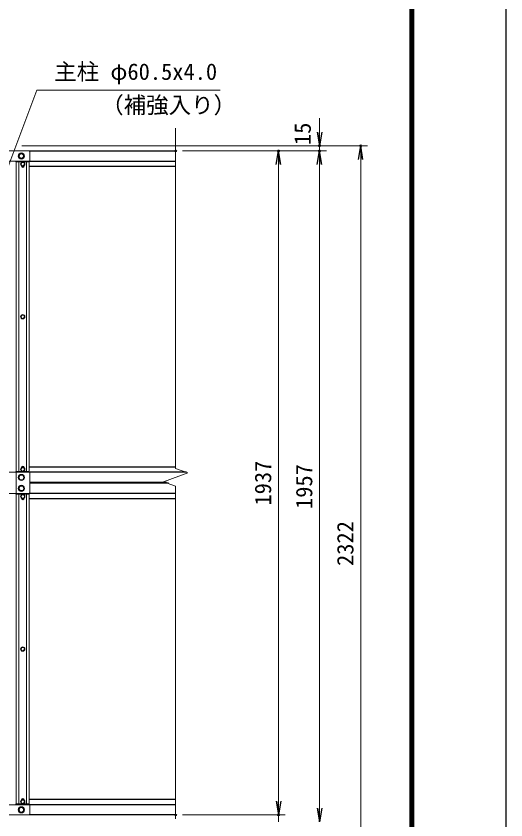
# Model space of a CAD drawing. Units: millimetres, scale not verified. Extents: x -4200 to 4200, y -2970 to 2970.
# Drawn here: x 2771 to 4200, y -619 to 1726 of the extents above; entities that cross this region are included whole.
import ezdxf
from ezdxf.enums import TextEntityAlignment as Align

# ---------------------------------------------------------------- set-up
doc = ezdxf.new("R2010")
doc.units = ezdxf.units.MM
doc.header["$LTSCALE"] = 10
doc.header["$PDMODE"] = 32
doc.header["$PDSIZE"] = 5
for name, color, linetype, lineweight in [('0-0_D-STR1', 1, 'Continuous', 25), ('0-1_D-STR3', 3, 'Continuous', 13), ('0-3_D-STR-DIM', 7, 'Continuous', 13), ('0-9_D-STR-TXT', 7, 'Continuous', 13), ('0-C_D-TTL', 2, 'Continuous', 25)]:
    doc.layers.add(name, color=color, linetype=linetype, lineweight=lineweight)
doc.layers.add('0-4_0', color=7, linetype='Continuous')
doc.layers.add('0-5_Defpoints', color=8, linetype='Continuous')
doc.styles.add('ＭＳ ゴシック', font='')
doc.styles.get('ＭＳ ゴシック').set_extended_font_data('MS Gothic')

# ---------------------------------------------------------------- blocks, each defined once
blk = doc.blocks.new('_Open')
at = {"layer": '0-4_0'}
blk.add_line((-10, 1.667), (0, 0), dxfattribs=at)
blk.add_lwpolyline([(-10, -1.667), (0, 0), (-10, 0)], dxfattribs=at)

msp = doc.modelspace()

# ---------------------------------------------------------------- linework, layer by layer
at = {"layer": '0-0_D-STR1'}
for p, q in [((2808.73, 1332.86), (3236.08, 1332.86)), ((2771.08, 1300.61), (2771.08, 1302.86)), ((2808.73, 1302.86), (3236.08, 1302.86)), ((2786.21, 1287.86), (2793.95, 1287.86)), ((2809.08, 1287.86), (3236.08, 1287.86)), ((2793.95, 410.36), (2786.21, 410.36)), ((3236.08, 410.36), (2809.08, 410.36)), ((2771.08, 395.36), (2771.08, 397.61)), ((3268.09, 395.36), (2810.4, 395.36)), ((3209.56, 365.36), (2811.08, 365.36)), ((3215.06, 363.36), (2811.08, 363.36)), ((2771.08, 331.11), (2771.08, 333.36)), ((3236.08, 333.36), (2809.08, 333.36)), ((2786.21, 318.36), (2793.95, 318.36)), ((3236.08, 318.36), (2809.08, 318.36)), ((2793.95, -559.14), (2786.21, -559.14)), ((3236.08, -559.14), (2809.08, -559.14)), ((2771.08, -574.14), (2771.08, -571.89)), ((3236.08, -574.14), (2808.73, -574.14)), ((3236.08, -604.14), (2808.73, -604.14))]:
    msp.add_line(p, q, dxfattribs=at)
at = {"layer": '0-1_D-STR3'}
for p, q in [((2809.08, 1332.86), (2704.75, 1332.86)), ((2811.08, 1330.86), (2811.08, 1304.86)), ((2809.08, 1302.86), (2704.75, 1302.86)), ((2771.08, 1300.61), (2809.08, 1300.61)), ((2771.08, 1300.61), (2771.08, 397.61)), ((2779.08, 1300.61), (2779.08, 397.61)), ((2786.08, 1289.56), (2786.08, 1288.86)), ((2794.08, 1288.86), (2794.08, 1289.56)), ((2801.08, 1300.61), (2801.08, 397.61)), ((2809.08, 1300.61), (2809.08, 397.61)), ((2786.08, 408.66), (2786.08, 409.36)), ((2794.08, 409.36), (2794.08, 408.66)), ((2702.13, 395.36), (2809.08, 395.36)), ((2771.08, 397.61), (2809.08, 397.61)), ((2771.08, 333.36), (2771.08, 395.36)), ((2782.33, 386.86), (2778.58, 380.36)), ((2778.58, 380.36), (2782.33, 373.86)), ((2789.83, 386.86), (2782.33, 386.86)), ((2811.08, 393.36), (2811.08, 335.36)), ((2782.33, 354.86), (2778.58, 348.36)), ((2782.33, 373.86), (2789.83, 373.86)), ((2789.83, 354.86), (2782.33, 354.86)), ((2702.13, 333.36), (2809.08, 333.36)), ((2771.08, 331.11), (2809.08, 331.11)), ((2771.08, 331.11), (2771.08, -571.89)), ((2778.58, 348.36), (2782.33, 341.86)), ((2779.08, 331.11), (2779.08, -571.89)), ((2782.33, 341.86), (2789.83, 341.86)), ((2801.08, 331.11), (2801.08, -571.89)), ((2809.08, 331.11), (2809.08, -571.89)), ((2786.08, 320.06), (2786.08, 319.36)), ((2794.08, 319.36), (2794.08, 320.06)), ((2786.08, -560.84), (2786.08, -560.14)), ((2794.08, -560.14), (2794.08, -560.84)), ((2809.08, -574.14), (2704.75, -574.14)), ((2771.08, -571.89), (2809.08, -571.89)), ((2811.08, -576.14), (2811.08, -602.14)), ((2809.08, -604.14), (2704.75, -604.14))]:
    msp.add_line(p, q, dxfattribs=at)
for points in [[(2793.58, 1317.86), (2789.84, 1324.36), (2782.32, 1324.36), (2778.58, 1317.86), (2782.32, 1311.36), (2789.84, 1311.36)], [(2784.31, 1294.36), (2787.19, 1299.36), (2792.97, 1299.36), (2795.85, 1294.36), (2792.97, 1289.36), (2787.19, 1289.36)], [(2784.31, 849.11), (2787.19, 854.11), (2792.97, 854.11), (2795.85, 849.11), (2792.97, 844.11), (2787.19, 844.11)], [(2784.31, 403.86), (2787.19, 408.86), (2792.97, 408.86), (2795.85, 403.86), (2792.97, 398.86), (2787.19, 398.86)], [(2784.31, 324.86), (2787.19, 329.86), (2792.97, 329.86), (2795.85, 324.86), (2792.97, 319.86), (2787.19, 319.86)], [(2784.31, -120.39), (2787.19, -115.39), (2792.97, -115.39), (2795.85, -120.39), (2792.97, -125.39), (2787.19, -125.39)], [(2784.31, -565.64), (2787.19, -560.64), (2792.97, -560.64), (2795.85, -565.64), (2792.97, -570.64), (2787.19, -570.64)], [(2793.58, -589.14), (2789.84, -582.64), (2782.32, -582.64), (2778.58, -589.14), (2782.32, -595.64), (2789.84, -595.64)]]:
    msp.add_lwpolyline(points, close=True, dxfattribs=at)
for points in [[(2789.83, 373.86), (2793.59, 380.36), (2789.83, 386.86)], [(2789.83, 341.86), (2793.59, 348.36), (2789.83, 354.86)]]:
    msp.add_lwpolyline(points, dxfattribs=at)
for centre, radius in [((2786.08, 1317.86), 9), ((2786.08, 1317.86), 6.5), ((2790.08, 1294.36), 6.25), ((2790.08, 1294.36), 5), ((2790.08, 849.11), 6.25), ((2790.08, 849.11), 5), ((2790.08, 403.86), 6.25), ((2790.08, 403.86), 5), ((2786.08, 380.36), 9), ((2786.08, 348.36), 9), ((2790.08, 324.86), 6.25), ((2790.08, 324.86), 5), ((2790.08, -120.39), 6.25), ((2790.08, -120.39), 5), ((2790.08, -565.64), 6.25), ((2790.08, -565.64), 5), ((2786.08, -589.14), 9), ((2786.08, -589.14), 6.5)]:
    msp.add_circle(centre, radius, dxfattribs=at)
for centre, radius, start, end in [((2809.08, 1330.86), 2, 0, 90), ((2809.08, 1304.86), 2, 270, 0), ((2790.08, 1288.86), 4, 180, 0), ((2790.08, 409.36), 4, 0, 180), ((2809.08, 393.36), 2, 0, 90), ((2809.08, 335.36), 2, 270, 0), ((2790.08, 319.36), 4, 180, 0), ((2790.08, -560.14), 4, 0, 180), ((2809.08, -576.14), 2, 0, 90), ((2809.08, -602.14), 2, 270, 0)]:
    msp.add_arc(centre, radius, start, end, dxfattribs=at)
at = {"layer": '0-3_D-STR-DIM'}
for p, q in [((3656.08, 1387.86), (3656.08, 1427.86)), ((3236.08, 406.51), (3236.08, 1398.86)), ((2787.53, 1347.86), (3796.08, 1347.86)), ((2787.53, 1347.86), (3676.08, 1347.86)), ((3656.08, 1332.86), (3656.08, 1347.86)), ((3256.08, 1332.86), (3556.08, 1332.86)), ((3256.08, 1332.86), (3676.08, 1332.86)), ((3256.08, 1332.86), (3676.08, 1332.86)), ((3536.08, -564.14), (3536.08, 1292.86)), ((3656.08, -584.14), (3656.08, 1292.86)), ((3656.08, 1292.86), (3656.08, 1252.86)), ((3776.08, -934.14), (3776.08, 1307.86)), ((3271.32, 393.69), (3236.08, 406.51)), ((3200.84, 368.03), (3271.32, 393.69)), ((3236.08, 355.21), (3200.84, 368.03)), ((3236.08, -615.53), (3236.08, 355.21)), ((3536.08, -564.14), (3536.08, -524.14)), ((3256.08, -604.14), (3556.08, -604.14)), ((3256.08, -604.14), (3556.08, -604.14)), ((3536.08, -624.14), (3536.08, -604.14))]:
    msp.add_line(p, q, dxfattribs=at)
at = {"layer": '0-5_Defpoints'}
for p in [(3656.08, 1347.86), (3776.08, 1347.86), (3236.08, 1332.86), (3536.08, 1332.86), (3656.08, 1332.86), (3236.08, -604.14), (3536.08, -604.14)]:
    msp.add_point(p, dxfattribs=at)
at = {"layer": '0-9_D-STR-TXT'}
msp.add_lwpolyline([(3365.6, 1509.55), (2830.92, 1509.55), (2740.92, 1269.28)], dxfattribs=at)
at = {"layer": '0-C_D-TTL'}
for points in [[(-4200.18, 2970.15), (4199.82, 2970.15), (4199.82, -2969.85), (-4200.18, -2969.85)], [(-3930.18, 2750.15), (3929.82, 2750.15), (3929.82, -2749.85), (-3930.18, -2749.85)], [(-3927.68, 2747.65), (3927.32, 2747.65), (3927.32, -2747.35), (-3927.68, -2747.35)], [(-3925.18, 2745.15), (3924.82, 2745.15), (3924.82, -2744.85), (-3925.18, -2744.85)], [(-3922.68, 2742.65), (3922.32, 2742.65), (3922.32, -2742.35), (-3922.68, -2742.35)], [(-3920.18, 2740.15), (3919.82, 2740.15), (3919.82, -2739.85), (-3920.18, -2739.85)]]:
    msp.add_lwpolyline(points, close=True, dxfattribs=at)

# ---------------------------------------------------------------- block references
at = {"layer": '0-3_D-STR-DIM', "xscale": 4, "yscale": 4}
for p, rotation in [((3656.08, 1347.86), 270), ((3776.08, 1347.86), 90), ((3536.08, 1332.86), 90), ((3656.08, 1332.86), 90), ((3656.08, 1332.86), 90), ((3536.08, -604.14), 270), ((3536.08, -604.14), 270), ((3656.08, -624.14), 270)]:
    msp.add_blockref('_Open', p, dxfattribs=dict(at, rotation=rotation))

# ---------------------------------------------------------------- texts
at = {"layer": '0-3_D-STR-DIM', "style": 'ＭＳ ゴシック'}
for s, p in [('15', (3644.92, 1349.93)), ('1937', (3529.33, 298.36)), ('1957', (3649.33, 288.36)), ('2322', (3769.33, 122.14))]:
    msp.add_text(s, height=48.09, rotation=90, dxfattribs=at).set_placement(p, align=Align.BOTTOM_LEFT)
at = {"layer": '0-9_D-STR-TXT', "style": 'ＭＳ ゴシック'}
for s, p in [('主柱 φ60.5x4.0', (2881.85, 1525.56)), ('（補強入り）', (3018.9, 1428.07))]:
    msp.add_text(s, height=48.09, dxfattribs=at).set_placement(p, align=Align.BOTTOM_LEFT)

doc.saveas('drawing.dxf')
